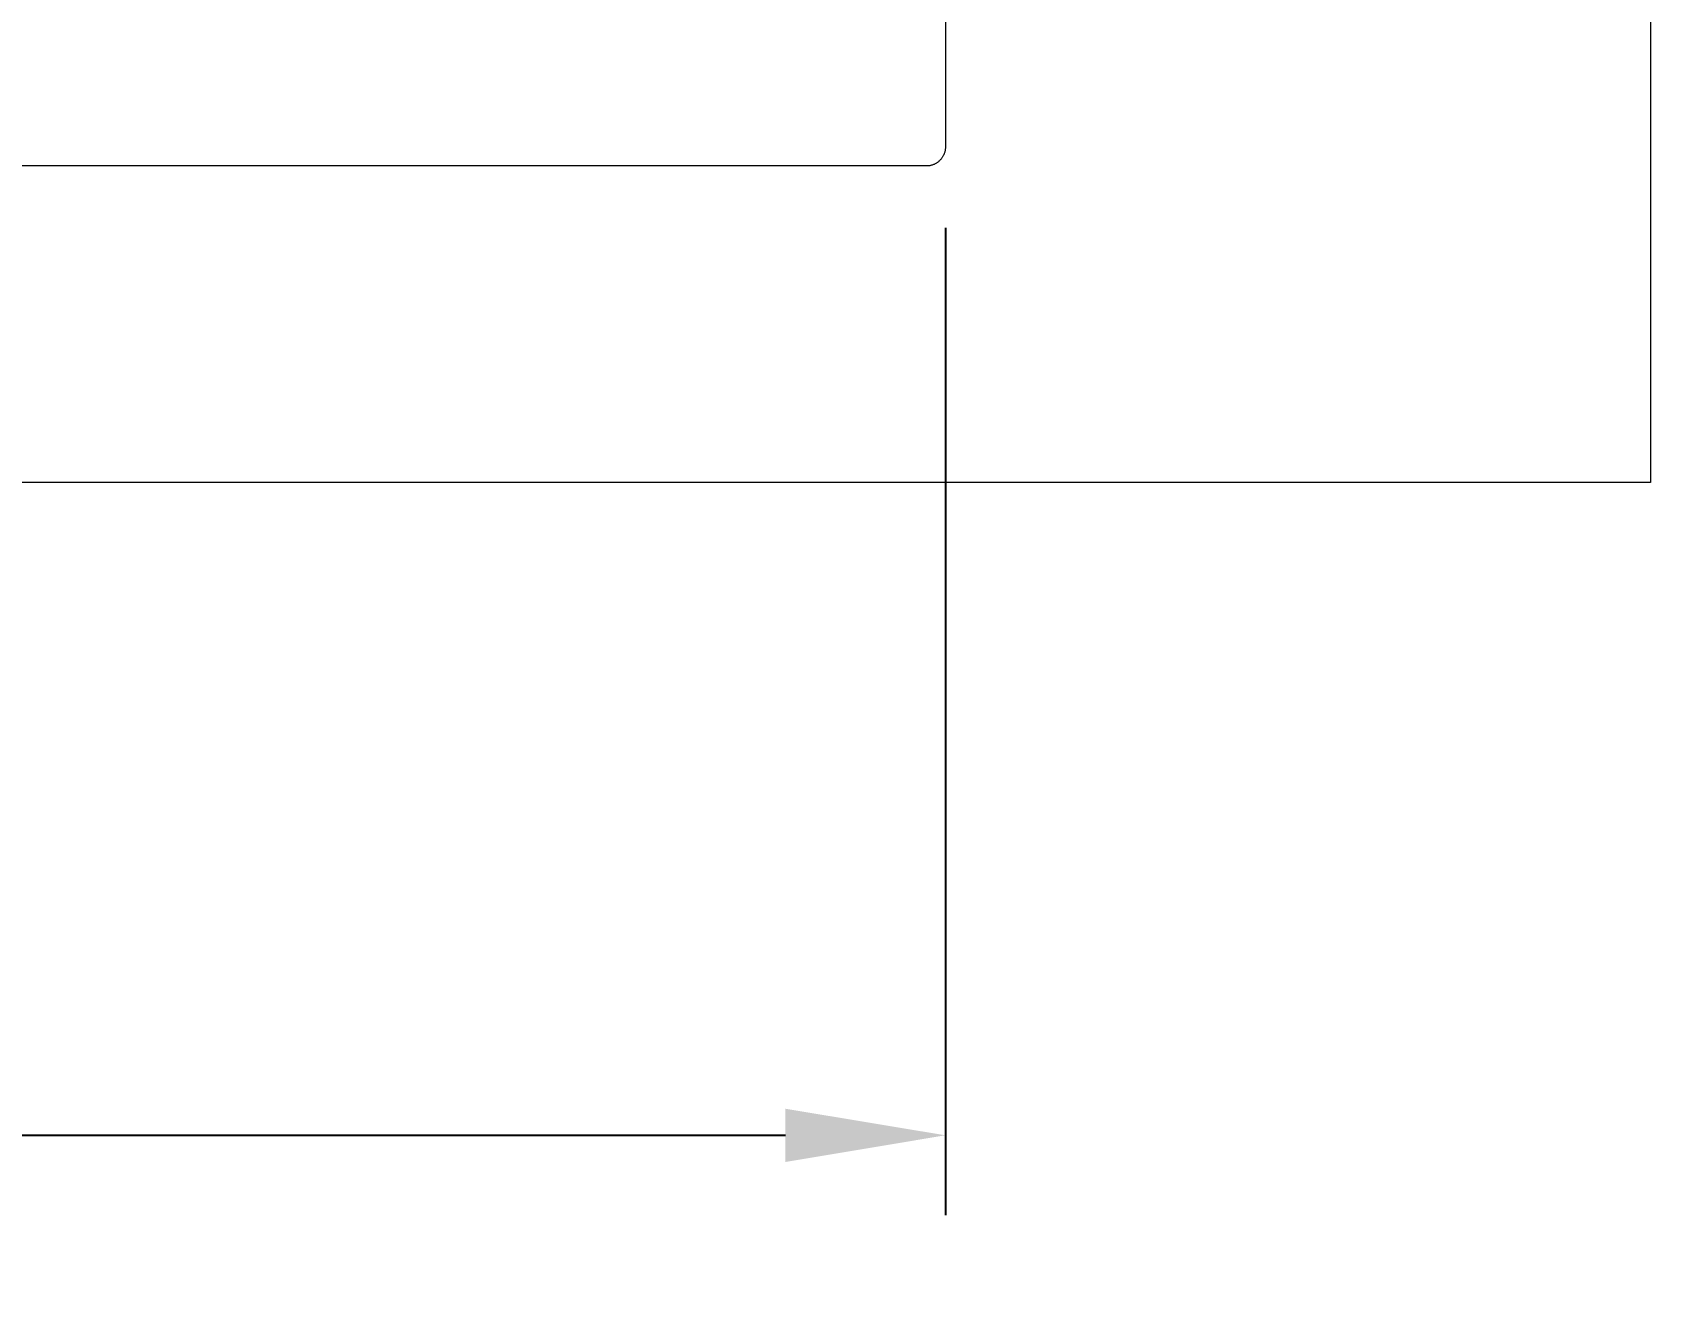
# Model space of a CAD drawing. Header units: inches. Extents: x -12 to 176, y -4 to 123.
# Drawn here: x 66.32 to 76.44, y 36 to 43.98 of the extents above; entities that cross this region are included whole.
import ezdxf

# ---------------------------------------------------------------- set-up
doc = ezdxf.new("R2010")
doc.units = ezdxf.units.IN
doc.layers.add('ZANO_R', color=7, linetype='Continuous', lineweight=0)
doc.layers.add('ZANO_W', color=1, linetype='Continuous', lineweight=0)
doc.styles.get("Standard").update_dxf_attribs({"font": 'arial.ttf'})
doc.dimstyles.new('amerykanie', dxfattribs={"dimtxt": 50, "dimasz": 50, "dimexe": 0.5, "dimexo": 0.5, "dimgap": 1, "dimtad": 1, "dimdec": 0, "dimzin": 0, "dimlunit": 5, "dimtxsty": 'Standard', "dimcen": 0.09, "dimclrd": 1, "dimclre": 1, "dimclrt": 1, "dimazin": 0, "dimtfac": 1, "dimtdec": 0, "dimtmove": 0, "dimatfit": 3, "dimfxl": 1, "dimtzin": 0, "dimarcsym": 1})

# ---------------------------------------------------------------- blocks, each defined once
blk = doc.blocks.new('*D358')
at = {"layer": 'ZANO_W', "color": 1, "lineweight": -2}
for p, q in [((1.165, 42.759), (1.165, 36.583)), ((72.031, 42.755), (72.031, 36.583)), ((2.165, 37.083), (71.031, 37.083))]:
    blk.add_line(p, q, dxfattribs=at)
at = {"layer": 'ZANO_W', "color": 1}
for points in [[(2.165, 37.249), (2.165, 36.916), (1.165, 37.083)], [(71.031, 36.916), (71.031, 37.249), (72.031, 37.083)]]:
    blk.add_solid(points, dxfattribs=at)
at = {"layer": 'ZANO_W', "color": 1, "insert": (36.598, 38.423), "char_height": 1.625, "attachment_point": 5}
blk.add_mtext('70 7/8', dxfattribs=at)

msp = doc.modelspace()

# ---------------------------------------------------------------- linework, layer by layer
at = {"layer": 'ZANO_R'}
for p, q in [((72.03148, 44.51785), (72.03148, 43.25913)), ((72.01823, 43.20479), (72.01632, 43.20124)), ((72.02003, 43.2084), (72.01823, 43.20479)), ((72.0217, 43.21207), (72.02003, 43.2084)), ((72.02324, 43.2158), (72.0217, 43.21207)), ((72.02466, 43.21958), (72.02324, 43.2158)), ((72.02594, 43.2234), (72.02466, 43.21958)), ((72.0271, 43.22726), (72.02594, 43.2234)), ((72.02812, 43.23116), (72.0271, 43.22726)), ((72.02901, 43.2351), (72.02812, 43.23116)), ((72.02976, 43.23906), (72.02901, 43.2351)), ((72.03038, 43.24305), (72.02976, 43.23906)), ((72.03086, 43.24705), (72.03038, 43.24305)), ((72.0312, 43.25107), (72.03086, 43.24705)), ((72.03141, 43.2551), (72.0312, 43.25107)), ((72.03148, 43.25913), (72.03141, 43.2551)), ((71.91337, 43.14102), (1.28338, 43.14102)), ((71.9174, 43.14109), (71.91337, 43.14102)), ((71.92143, 43.14129), (71.9174, 43.14109)), ((71.92544, 43.14164), (71.92143, 43.14129)), ((71.92945, 43.14212), (71.92544, 43.14164)), ((71.93343, 43.14274), (71.92945, 43.14212)), ((71.9374, 43.14349), (71.93343, 43.14274)), ((71.94133, 43.14438), (71.9374, 43.14349)), ((71.94523, 43.1454), (71.94133, 43.14438)), ((71.9491, 43.14655), (71.94523, 43.1454)), ((71.95292, 43.14784), (71.9491, 43.14655)), ((71.9567, 43.14925), (71.95292, 43.14784)), ((71.96042, 43.1508), (71.9567, 43.14925)), ((71.96409, 43.15247), (71.96042, 43.1508)), ((71.9677, 43.15426), (71.96409, 43.15247)), ((71.97125, 43.15618), (71.9677, 43.15426)), ((71.97473, 43.15821), (71.97125, 43.15618)), ((71.97814, 43.16037), (71.97473, 43.15821)), ((71.98148, 43.16264), (71.97814, 43.16037)), ((71.98473, 43.16502), (71.98148, 43.16264)), ((71.9879, 43.16751), (71.98473, 43.16502)), ((71.99099, 43.17011), (71.9879, 43.16751)), ((71.99398, 43.17281), (71.99099, 43.17011)), ((71.99688, 43.17561), (71.99398, 43.17281)), ((71.99969, 43.17851), (71.99688, 43.17561)), ((72.00239, 43.18151), (71.99969, 43.17851)), ((72.00499, 43.18459), (72.00239, 43.18151)), ((72.00748, 43.18776), (72.00499, 43.18459)), ((72.00986, 43.19102), (72.00748, 43.18776)), ((72.01213, 43.19435), (72.00986, 43.19102)), ((72.01428, 43.19776), (72.01213, 43.19435)), ((72.01632, 43.20124), (72.01428, 43.19776))]:
    msp.add_line(p, q, dxfattribs=at)
msp.add_lwpolyline([(-3.24405, 56.91111), (76.4408, 56.91111), (76.4408, 41.16306), (-3.24405, 41.16306)], close=True, dxfattribs=at)

# ---------------------------------------------------------------- dimensions: what is measured, and where the dimension line sits
at = {"layer": 'ZANO_W'}
dim = msp.add_linear_dim(base=(72.03141, 37.08275), p1=(1.16527, 43.25913), p2=(72.03141, 43.2551), dimstyle='amerykanie', override={"dimtxt": 1.625, "dimasz": 1, "dimgap": 0.5, "dimdec": 4, "dimaunit": 1, "dimadec": 1, "dimtdec": 4, "dimtmove": 1, "dimfrac": 2}, dxfattribs=at)
dim.commit()
dim.dimension.update_dxf_attribs({"geometry": '*D358', "text_midpoint": (36.59834, 38.42296)})

doc.saveas('drawing.dxf')
